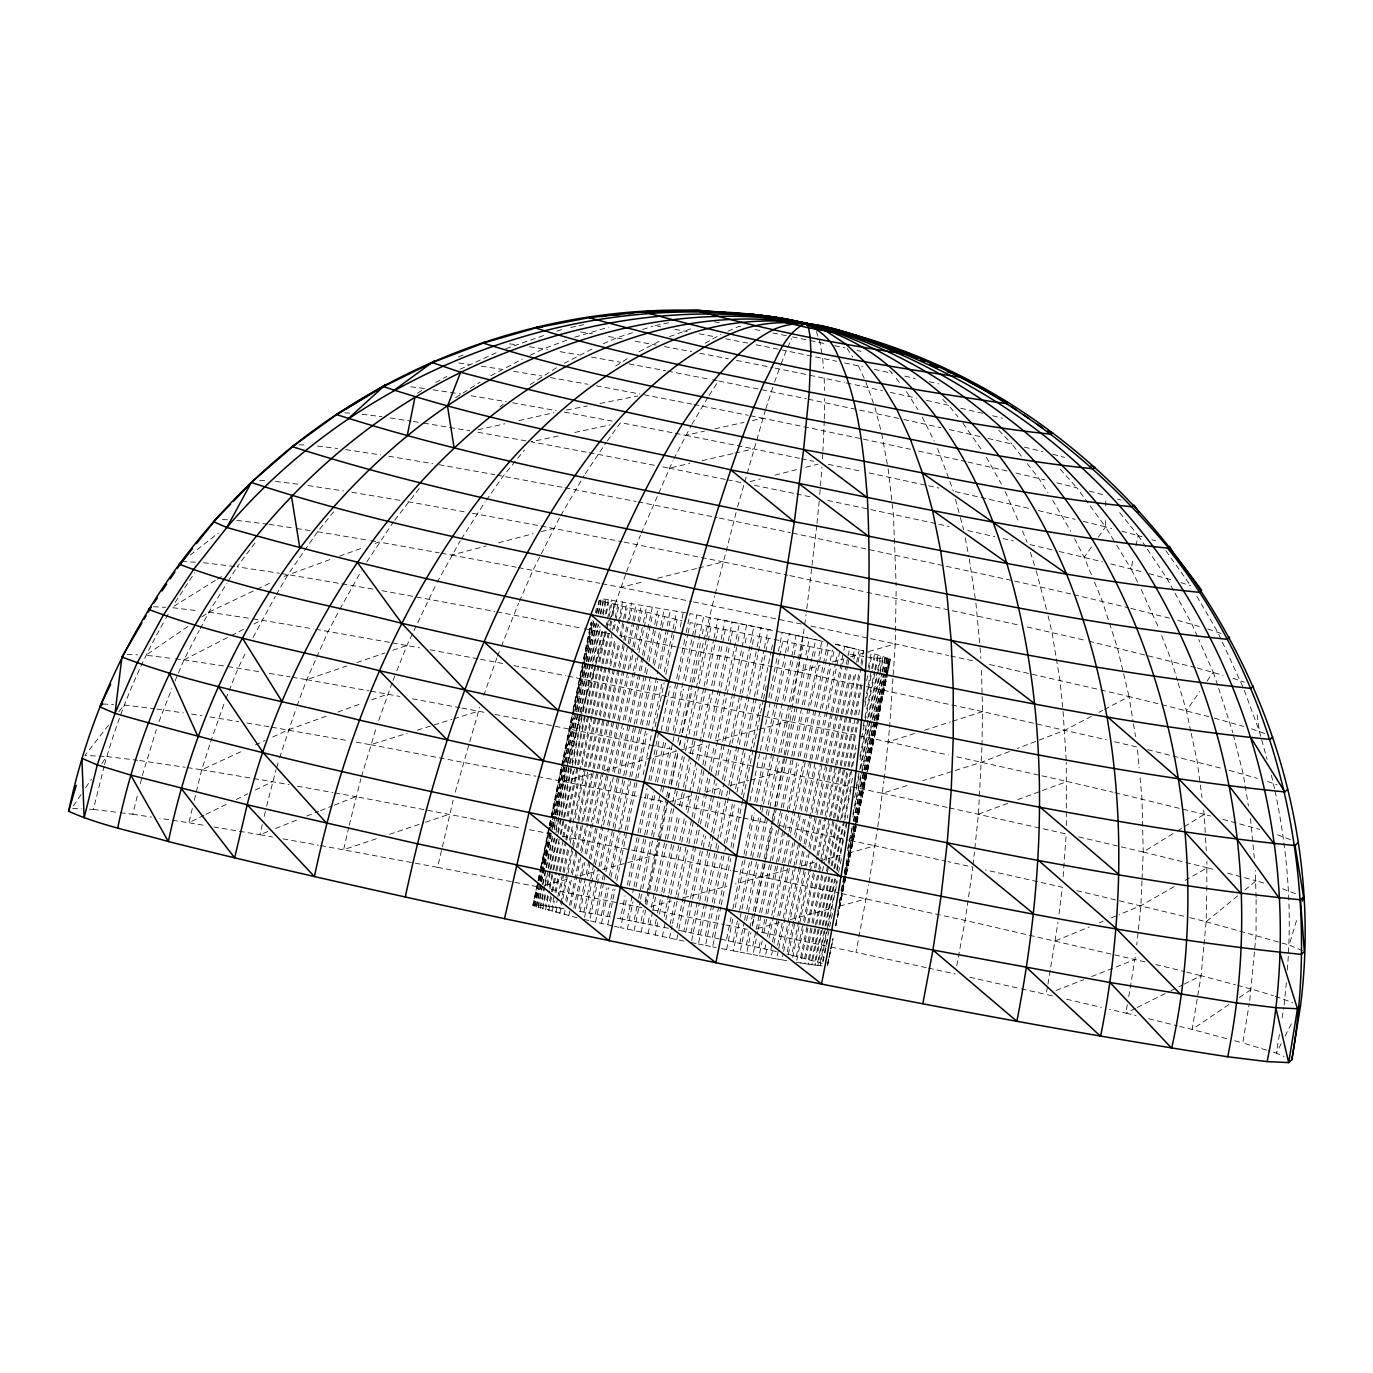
<?xml version="1.0" encoding="UTF-8"?>
<svg xmlns="http://www.w3.org/2000/svg" width="1373" height="1373" viewBox="0 0 1373 1373"><rect width="100%" height="100%" fill="white"/><g stroke="black" fill="none" stroke-linecap="round" stroke-linejoin="round"><path stroke-width="0.75" stroke-dasharray="5 3.75" d="M1256.106 899.538L1256.055 934.979L1249.619 1001.535M1256.106 897.461L1255.3 870.431M1105.608 520.573L1105.54 526.837L1115.545 543.296M1105.746 505.933L1105.814 497.575M1066.34 825.568L1066.272 762.221M981.901 747.461L978.417 814.189L974.641 850.162M981.935 745.35L982.605 711.592L981.352 666.9M1204.018 944.555L1206.146 921.712L1206.747 892.673M1206.781 890.596L1206.884 861.369M824.246 420.722L822.942 450.962M824.298 418.714L824.589 398.496M889.601 727.33L895.265 643.903L896.191 587.764M1141.993 880.882L1140.929 905.648L1136.758 944.967M1142.079 878.823L1143.228 852.015L1141.993 799.017L1139.916 776.174M822.496 459.011L822.822 452.97M1063.131 876.592L1066.203 833.96L949.206 807.822M1286.364 982.587L1284.115 1005.499M1287.29 970.076C1292.371 910.402 1287.393 850.076 1275.122 791.517M819.784 494.503L821.946 467.232M884.126 778.886L889.429 729.406M1226.587 1038.606L1192.124 1029.441L1201.1 975.688L1203.812 946.632M816.781 525.464L806.329 612.495M816.986 523.405L819.458 498.691M973.097 864.973L974.418 852.273M1128.743 996.609L1135.883 953.24M877.776 826.872L883.886 780.945M1047.942 984.132L1057.999 922.278M1059.012 914.04L1062.359 887.25L985.351 869.898M804.715 624.715L806.054 614.538M868.989 882.53L877.484 828.966M792.015 708.777L799.326 661.649M799.618 659.589L804.115 628.817M772.141 823.954L791.706 710.836M1279.396 1034.487L1276.375 1053.125L1284.098 1056.438M1282.107 1017.925L1283.789 1007.576M1266.49 1050.122L1242.788 1042.914L1249.276 1003.612M926.294 967.656L856.014 952.33L868.646 884.572M1127.302 1004.864L1125.86 1013.12L1136.209 1015.677M1052.233 995.871L1046.089 994.43L1047.565 986.192M956.758 965.734L965.15 920.425L972.873 867.084L947.919 861.643M764.401 864.595L755.081 911.689M764.778 862.57L771.763 825.997M752.215 926.071L754.669 913.749M577.038 917.782L532.896 905.408L537.701 882.084M538.062 880.213L540.293 869.487M540.653 867.616L548.908 827.507M549.269 825.619L572.61 712.021M572.97 710.15L591.077 621.969M532.896 905.408L538.044 881.929M538.473 879.818L549.251 827.335M549.681 825.242L551.397 816.832M551.826 814.738L572.953 711.866M573.382 709.755L591.059 623.685M533.376 905.751L538.113 882.65M538.542 880.556L540.705 870.053M541.134 867.959L549.32 828.056M549.749 825.962L583.371 662.198M583.8 660.104L591.557 622.312M534.011 906.111L538.765 883.011M539.194 880.917L549.972 827.25M550.401 826.323L592.621 620.579M533.308 905.013L535.024 904.91L538.473 888.108M540.207 879.715L553.13 816.729M553.559 814.618L573.382 718.045M575.115 709.652L593.205 621.471M535.092 906.558L539.846 883.474M540.276 881.363L551.054 828.88M551.483 826.786L553.628 816.283M554.057 814.189L564.406 763.8M564.835 761.689L574.755 713.411M575.184 711.3L593.72 621.025M595.436 612.633L596.294 608.428M535.024 904.91L536.517 904.979L540.825 883.989M541.254 881.878L550.745 835.694M552.461 827.301L554.623 816.798M555.052 814.704L565.401 764.315M565.83 762.204L574.875 718.113M576.609 709.721L586.082 663.537M586.511 661.426L594.269 623.634M596.431 613.147L599.006 600.55M536.448 907.072L541.202 883.989M541.631 881.878L551.105 835.694M552.838 827.301L554.984 816.798M555.413 814.704L565.762 764.315M566.191 762.204L576.111 713.926M576.54 711.815L586.443 663.537M586.889 661.426L594.646 623.634M596.792 613.147L599.383 600.55L681.952 620.802M536.517 904.979L538.233 905.099L542.112 886.203M542.541 884.109L552.461 835.814M554.177 827.421L556.34 816.918M556.769 814.824L567.1 764.435M567.53 762.324L577.449 714.046M577.879 711.935L587.798 663.657M588.228 661.546L595.985 623.754M598.13 613.268L601.151 598.559L688.371 613.25M538.25 907.673L542.558 886.683M542.987 884.59L546.008 869.881M546.437 867.787L552.478 838.388M554.194 829.996L556.786 817.398M557.215 815.305L567.564 764.915M567.993 762.804L588.245 664.137M588.674 662.026L596.86 622.141M598.594 613.748L601.168 601.151M538.233 905.099L540.378 905.305L546.42 875.923M548.136 867.513L554.177 838.131M555.893 829.721L558.485 817.124M558.914 815.03L589.944 663.863M590.373 661.769L598.13 623.977M600.293 613.474L603.296 598.782M540.43 908.342L544.738 887.353M545.167 885.259L548.187 870.551M548.616 868.457L555.516 834.87M555.945 832.759L558.965 818.068M559.395 815.974L569.744 765.585M570.173 763.474L598.611 624.904M600.773 614.418L603.348 601.82M540.378 905.305L542.695 905.562L545.287 892.965M547.003 884.572L549.595 871.975M550.024 869.864L557.352 834.183M557.781 832.072L571.563 764.898M572.009 762.787L592.261 664.12M592.69 662.009L600.018 626.328M602.593 613.731L605.613 599.023M542.781 909.046L545.785 894.355M547.518 885.963L550.539 871.254M550.968 869.16L557.867 835.573M558.296 833.462L561.3 818.771M561.746 816.678L582.856 713.788M583.285 711.695L600.533 627.718M603.107 615.121L605.699 602.524M542.695 905.562L545.493 905.923L547.655 895.419M549.389 887.027L559.721 836.638M560.15 834.544L573.09 771.557M574.806 763.148L584.726 714.87M585.155 712.759L595.058 664.481M595.487 662.37L602.387 628.783M605.407 614.091L608.428 599.383M545.562 909.836L549.44 890.94M549.869 888.846L553.319 872.044M553.748 869.95L559.343 842.662M561.076 834.252L574.858 767.078M575.287 764.967L602.884 630.602M606.317 613.8L608.479 603.313M545.493 905.923L548.531 906.317L551.105 893.72M551.551 891.626L555.43 872.73M555.859 870.636L561.025 845.442M562.741 837.032L565.333 824.435M567.066 816.043L587.747 715.264M588.176 713.171L611.448 599.795M548.719 910.711L552.169 893.909M552.598 891.815L556.477 872.919M556.906 870.808L563.376 839.315M563.805 837.221L566.397 824.624M568.113 816.231L588.811 715.453M589.24 713.342L606.9 627.272M607.329 625.161L611.654 604.171M548.531 906.317L551.997 906.832L554.572 894.235M555.001 892.124L558.88 873.228M559.326 871.134L565.35 841.735M565.779 839.641L591.214 715.762M591.643 713.668L601.546 665.373M601.992 663.279L608.016 633.88M609.749 625.487L614.915 600.293M552.118 911.603L554.263 901.117M555.996 892.707L559.875 873.812M560.304 871.718L566.328 842.318M566.757 840.225L580.556 773.033M582.272 764.641L592.192 716.346M592.621 714.252L602.541 665.956M602.97 663.863L610.299 628.165M610.728 626.071L612.444 617.678M612.873 615.567L615.035 605.081M551.997 906.832L555.67 907.381L557.404 898.989M557.833 896.878L562.57 873.794M562.999 871.683L567.736 848.6M569.469 840.19L584.126 768.811M584.555 766.718L612.135 632.335M612.564 630.241L614.709 619.738M615.155 617.644L618.588 600.842M555.876 912.582L557.61 904.189M559.326 895.78L563.634 874.79M564.063 872.696L569.675 845.39M570.104 843.297L573.554 826.495M575.27 818.102L595.968 717.324M596.397 715.23L612.341 637.535M614.057 629.143L618.794 606.042M555.67 907.381L559.738 908.016L572.232 847.141M572.661 845.03L577.415 821.946M577.844 819.835L588.176 769.446M588.622 767.353L598.954 716.963M599.383 714.87L614.898 639.286M616.631 630.876L622.656 601.494M559.806 913.594L562.398 900.997M562.827 898.886L588.262 775.024M589.978 766.615L599.898 718.336M600.327 716.225L610.23 667.947M610.676 665.836L615.842 640.642M617.558 632.249L620.15 619.652M620.579 617.558L622.741 607.055M565.796 900.31L569.675 881.415M571.408 873.022L576.145 849.921M576.574 847.827L592.518 770.15M592.947 768.039L613.216 669.372M613.645 667.261L618.382 644.177M620.098 635.768L623.119 621.077M623.548 618.983L626.998 602.181M564.183 914.675L565.041 910.471M566.774 902.078L571.94 876.884M572.369 874.79L577.552 849.595M577.982 847.484L583.147 822.29M583.576 820.196L614.606 669.029M615.035 666.935L619.36 645.928M621.077 637.535L624.526 620.733M624.955 618.639L627.118 608.136M569.503 905.27L578.977 859.086M580.71 850.676L586.305 823.388M586.734 821.294L597.083 770.905M597.512 768.794L631.563 602.936M568.782 915.791L570.499 907.399M570.928 905.305L581.277 854.916M581.706 852.805L587.747 823.422M588.176 821.311L598.525 770.922M598.954 768.829L608.857 720.533M609.286 718.439L619.206 670.144M619.635 668.05L624.801 642.856M625.23 640.762L629.109 621.866M629.555 619.755L631.7 609.269M573.845 908.171L579.887 878.771M580.316 876.678L583.319 861.987M585.052 853.577L591.077 824.195M591.523 822.084L601.855 771.695M602.284 769.601L622.553 670.916M622.982 668.823L627.718 645.722M628.148 643.628L632.455 622.638M632.884 620.527L636.334 603.742M575.373 908.566L584.847 862.381M586.58 853.989L603.382 772.107M603.811 769.996L624.063 671.328M624.509 669.217L627.942 652.432M629.675 644.023L633.983 623.033M634.412 620.939L636.574 610.436M588.914 860.768L578.582 911.157L610.676 916.992M589.343 858.674L596.242 825.087M596.671 822.976L617.369 722.198M617.799 720.104L627.701 671.809M628.13 669.715L632.438 648.725M632.884 646.614L637.621 623.531M638.05 621.42L641.5 604.635M580.024 911.878L585.636 884.59M587.352 876.197L590.373 861.489M590.802 859.395L597.701 825.808M598.13 823.697L628.302 676.735M630.018 668.342L633.897 649.446M634.326 647.335L639.063 624.252M639.509 622.141L641.654 611.654M583.903 912.101L590.356 880.608M590.802 878.497L593.376 865.9M593.805 863.806L611.054 779.83M612.77 771.42L633.022 672.753M633.468 670.642L636.042 658.045M637.776 649.652L642.942 624.458M643.371 622.364L646.82 605.562M584.589 917.353L594.921 866.964M595.35 864.853L603.107 827.078M603.536 824.967L613.885 774.578M614.315 772.484L623.376 728.394M625.093 720.001L638.445 654.904M638.891 652.81L647.078 612.924M589.498 913.096L595.968 881.603M596.397 879.492L598.542 869.006M598.971 866.895L605.871 833.308M607.604 824.916L628.285 724.137M628.714 722.044L642.083 656.946M642.513 654.852L652.415 606.557M612.547 925.9L589.669 920.734L599.16 874.55M600.876 866.14L608.634 828.348M609.063 826.254L619.412 775.865M619.841 773.771L643.542 658.285M643.971 656.191L652.604 614.194M595.264 914.126L603.88 872.147M604.309 870.036L623.273 777.667M623.702 775.556L644.383 674.778M644.812 672.684L646.975 662.181M647.404 660.087L654.303 626.5M654.732 624.389L658.182 607.604M595.59 922.09L603.777 882.187M604.206 880.093L605.493 873.794M605.922 871.701L625.316 777.221M625.762 775.11L646.014 676.443M646.443 674.332L648.588 663.846M649.034 661.735L655.916 628.148M656.345 626.054L658.508 615.55M601.34 915.259L606.952 887.953M609.543 875.356L629.366 778.783M629.795 776.689L640.144 726.3M640.573 724.189L650.476 675.911M653.067 663.313L660.396 627.615M660.825 625.522L664.275 608.72M601.494 923.428L608.823 887.73M610.985 877.244L620.459 831.043M620.888 828.949L631.237 778.56M631.666 776.466L651.059 681.986M654.509 665.184L661.837 629.503M662.267 627.392L664.412 616.906M607.484 916.392L613.096 889.086M615.241 878.6L624.732 832.398M625.161 830.305L646.271 727.433M646.717 725.322L657.924 670.745M658.354 668.634L670.419 609.852M607.741 924.836L615.07 889.138M616.786 880.745L626.706 832.45M627.135 830.356L637.467 779.967M637.913 777.856L646.958 733.766M648.674 725.373L657.736 681.283M660.31 668.685L670.659 618.296M643.165 774.818L662.129 682.432M664.275 671.929L676.769 611.054M655.093 726.798L656.38 720.499M656.809 718.405L664.137 682.707M665.854 674.315L677.061 619.721M617.112 918.194L620.373 918.812L625.127 895.728M627.272 885.225L637.621 834.835M638.05 832.742L647.095 788.651M648.828 780.242L658.731 731.963M680.287 626.98L683.308 612.289M683.977 941.089L620.665 927.685L626.689 898.302M629.28 885.705L639.612 835.316M640.058 833.205L648.674 791.226M650.819 780.722L659.452 738.725M661.168 730.333L670.213 686.243M620.373 918.812L627.118 920.116L633.588 888.623M634.017 886.512L653.411 792.032M655.573 781.546L663.76 741.643M665.922 731.157L676.254 680.768M676.683 678.657L685.745 634.566M686.174 632.472L690.053 613.577L773.565 630.482M627.341 929.161L632.936 901.855M635.956 887.164L646.305 836.775M646.734 834.681L654.921 794.778M657.513 782.181L665.699 742.295M667.844 731.792L687.667 635.218M688.113 633.125L690.259 622.621L833.926 651.386L832.192 659.778M627.118 920.116L633.931 921.42L638.239 900.431M638.668 898.337L651.162 837.444M651.591 835.35L660.207 793.354M660.653 791.26L661.94 784.961M662.37 782.85L669.698 747.169M673.148 730.367L696.849 614.898M634.12 930.619L640.161 901.237M640.59 899.126L642.324 890.734M642.753 888.64L660.842 800.459M662.575 792.049L663.863 785.751M664.292 783.657L672.478 743.771M672.924 741.66L683.685 689.177M685.419 680.785L694.463 636.694M694.892 634.583L697.055 624.097M633.931 921.42L640.779 922.759L643.371 910.162M645.087 901.769L658.01 838.783M658.456 836.672L666.214 798.88M666.643 796.786L668.788 786.283M669.217 784.189L676.117 750.602M677.85 742.192L703.697 616.22M641.14 932.13L646.305 906.935M646.734 904.841L649.326 892.244M649.755 890.133L668.291 799.858M668.72 797.764L670.882 787.261M671.311 785.167L677.764 753.674M679.498 745.264L681.643 734.778M682.089 732.667L691.992 684.389M692.421 682.278L700.608 642.392M702.341 634L704.057 625.59M640.779 922.759L647.85 924.149L649.583 915.757M651.3 907.347L654.32 892.656M654.749 890.562L672.41 804.475M672.856 802.381L675.859 787.69M676.288 785.579L682.33 756.197M684.046 747.787L706.46 638.617M706.889 636.523L710.768 617.627M648.09 933.606L652.398 912.616M652.827 910.522L656.277 893.72M656.706 891.626L667.055 841.237M667.484 839.126L685.161 753.056M685.59 750.945L688.611 736.254M689.04 734.16L698.943 685.865M699.372 683.771L711.008 627.083M647.85 924.149L654.972 925.574L657.135 915.07M657.564 912.976L661.443 894.08M661.872 891.969L672.221 841.58M672.65 839.487L677.816 814.292M679.549 805.9L682.999 789.097M683.428 787.004L689.881 755.51M690.31 753.399L703.68 688.319M704.109 686.225L713.582 640.024M714.029 637.93L717.907 619.034L773.788 630.722M655.161 935.116L657.753 922.519M659.469 914.109L663.348 895.213M663.777 893.119L674.126 842.73M674.555 840.636L679.721 815.442M681.454 807.032L690.499 762.942M692.232 754.549L695.665 737.747M696.111 735.653L718.079 628.577M664.257 916.495L668.565 895.505M668.994 893.394L679.343 843.005M679.772 840.911L684.509 817.81M686.243 809.418L696.145 761.123M696.574 759.029L709.944 693.949M711.66 685.539L720.722 641.448M721.151 639.355L725.03 620.459M662.335 936.609L665.356 921.918M665.785 919.824L670.522 896.723M670.951 894.63L681.3 844.241M681.729 842.13L686.037 821.14M687.77 812.747L696.815 768.657M698.531 760.247L702.856 739.258M703.285 737.164L725.253 630.087M670.144 924.252L675.739 896.947M676.185 894.853L686.517 844.464M686.946 842.37L691.7 819.269M692.129 817.175L702.461 766.786M702.89 764.675L706.769 745.779M708.502 737.387L727.896 642.907M728.325 640.813L732.204 621.918M669.509 938.102L672.101 925.505M672.53 923.411L688.474 845.734M688.903 843.64L693.657 820.539M694.086 818.445L704.418 768.056M704.847 765.945L710.03 740.751M710.459 738.657L732.444 631.58M676.94 927.822L693.76 845.94M694.189 843.829L698.068 824.933M698.497 822.839L704.538 793.44M704.967 791.346L708.846 772.45M709.275 770.356L714.011 747.255M715.728 738.863L725.219 692.661M725.648 690.568L739.446 623.376M676.752 939.613L678.468 931.203M678.897 929.109L700.024 826.237M700.453 824.126L706.477 794.744M706.923 792.633L710.802 773.737M711.231 771.643L737.507 643.577M737.953 641.466L739.669 633.073M719.366 938.875L683.754 931.392L700.985 847.416M701.414 845.322L703.577 834.818M705.293 826.426L711.763 794.933M712.192 792.822L746.672 624.869M685.711 932.696L692.164 901.203M692.593 899.092L705.533 836.106M707.249 827.713L713.72 796.22M714.149 794.126L716.311 783.623M718.028 775.23L734.83 693.348M735.259 691.237L743.462 651.351M745.179 642.959L746.895 634.549M690.979 932.885L708.228 848.909M708.657 846.815L711.231 834.218M711.66 832.107L718.989 796.426M719.418 794.315L720.722 788.016M722.438 779.624L753.897 626.363M691.649 940.454L699.406 902.662M699.835 900.568L713.188 835.488M713.617 833.377L720.945 797.696M721.374 795.585L723.966 782.988M724.395 780.894L731.723 745.196M732.152 743.102L742.072 694.807M742.501 692.713L751.975 646.529M752.404 644.418L754.137 636.025M698.153 934.395L704.624 902.902M705.053 900.791L715.402 850.402M715.831 848.308L726.18 797.919M726.609 795.825L728.325 787.416M728.754 785.322L756.763 648.845M757.21 646.752L761.088 627.856M691.22 942.565L698.394 944.006L706.58 904.12M707.009 902.027L718.645 845.339M720.379 836.929L730.282 788.651M730.711 786.54L738.897 746.655M739.343 744.561L749.246 696.265M749.675 694.172L761.311 637.484M705.327 935.888L711.798 904.395M712.227 902.301L721.717 856.117M724.292 843.52L732.478 803.617M735.499 788.926L754.034 698.651M754.464 696.54L763.954 650.356M764.383 648.262L768.262 629.366M698.394 944.006L705.516 945.431L713.703 905.545M714.132 903.451L724.481 853.062M724.91 850.951L734.401 804.767M736.975 792.17L746.037 748.079M746.466 745.985L768.434 638.908M712.398 937.399L718.868 905.905M719.298 903.794L729.217 855.516M730.934 847.107L739.549 805.127M741.712 794.624L761.105 700.144M761.534 698.05L771.008 651.849M771.437 649.755L773.171 641.363M705.516 945.431L712.638 946.855L720.825 906.952M721.271 904.858L730.745 858.674M732.907 848.171L742.81 799.875M743.239 797.782L753.159 749.486M753.588 747.393L763.062 701.208M763.508 699.097L764.795 692.799M765.224 690.705L766.512 684.406M768.914 697.433L770.219 691.134M770.648 689.023L777.976 653.342M778.405 651.231L782.284 632.335L821.929 641.037L808.56 706.134M749.881 801.283L752.902 786.575M753.331 784.481L782.644 641.706M776.346 951.558L726.368 940.385L731.105 917.284M732.839 908.892L743.6 856.392M744.046 854.298L752.661 812.301M754.807 801.815L763.869 757.724M765.585 749.315L775.076 703.13M775.505 701.037L784.978 654.835M785.407 652.741L789.286 633.845M726.574 949.584L733.028 918.091M735.19 907.587L754.584 813.108M756.746 802.604L776.998 703.937M777.427 701.826L786.043 659.847M787.776 651.437L789.492 643.045M733.165 941.844L737.473 920.854M739.618 910.35L750.396 857.868M750.825 855.774L758.582 817.982M760.316 809.572L771.952 752.885M772.381 750.791L796.083 635.321M721.426 948.571L733.371 950.888L739.841 919.395M740.27 917.301L741.557 911.003M741.986 908.909L761.38 814.429M761.809 812.318L763.113 806.02M763.542 803.926L782.936 709.446M784.652 701.054L793.714 656.963M794.143 654.852L796.289 644.366M739.841 943.302L744.149 922.313M744.578 920.219L746.311 911.809M746.74 909.715L757.072 859.326M757.501 857.233L767.85 806.843M768.279 804.732L802.759 636.78L775.848 631.151M733.371 950.888L740.116 952.193L744.853 929.092M746.586 920.699L759.08 859.807M759.509 857.713L767.696 817.81M768.125 815.716L779.332 761.123M781.065 752.73L803.033 645.653M746.414 944.761L752.867 913.268M753.296 911.157L763.645 860.768M764.075 858.674L771.832 820.882M772.261 818.789L774.423 808.285M774.853 806.191L804.166 663.416M805.882 655.024L809.332 638.222M740.116 952.193L746.637 953.428L750.945 932.421M752.679 924.029L754.824 913.526M755.253 911.432L765.602 861.043M766.031 858.949L773.359 823.251M773.788 821.157L776.38 808.56M776.809 806.449L809.555 646.889M752.764 946.169L755.768 931.478M756.214 929.384L759.218 914.675M759.647 912.582L777.324 826.495M777.753 824.401L780.774 809.71M781.203 807.599L801.883 706.82M802.313 704.727L811.803 658.542M812.232 656.431L815.682 639.646M746.637 953.428L753.005 954.613L757.742 931.529M758.171 929.418L761.191 914.727M761.62 912.633L771.969 862.244M772.398 860.133L778.869 828.64M779.298 826.546L782.747 809.744M783.176 807.65L802.57 713.171M804.286 704.778L812.473 664.875M814.206 656.483L815.922 648.09M758.994 947.576L760.299 941.277M762.015 932.868L765.465 916.083M765.894 913.972L783.125 829.996M783.571 827.902L797.782 758.617M798.211 756.506L808.131 708.228M753.005 954.613L759.149 955.745L762.169 941.054M763.886 932.662L767.335 915.86M767.764 913.766L778.113 863.377M778.542 861.266L784.584 831.884M785.013 829.773L788.891 810.877M789.321 808.783L798.365 764.692M800.099 756.3L822.067 649.223M764.915 948.915L765.774 944.727M767.49 936.317L771.369 917.421M771.798 915.328L782.147 864.939M782.576 862.845L788.617 833.445M789.046 831.351L803.703 759.956M804.132 757.862L827.833 642.392M759.149 955.745L765.242 956.878L767.387 946.375M769.12 937.982L784.206 864.492M784.635 862.398L790.23 835.093M790.659 832.999L794.967 812.009M795.413 809.898L828.159 650.339M770.819 950.27L772.107 943.972M772.536 941.878L792.805 843.194M794.521 834.801L809.607 761.311M810.036 759.218L819.956 710.922M820.385 708.828L829.858 662.627M830.287 660.533L832.45 650.03M765.242 956.878L770.991 957.908L772.295 951.609M774.012 943.217L779.195 918.022M779.624 915.911L789.956 865.522M790.402 863.428L800.734 813.039M801.163 810.945L820.556 716.466M822.29 708.056L830.476 668.17M777.633 945.259L782.816 920.064M783.245 917.953L798.76 842.37M799.189 840.276L803.497 819.286M805.213 810.877L825.482 712.209M825.911 710.098L835.385 663.914M835.814 661.82L837.547 653.411M770.991 957.908L776.603 958.903L778.319 950.511M778.748 948.417L795.568 866.535M795.997 864.424L800.305 843.434M800.734 841.34L806.329 814.035M806.758 811.941L815.819 767.85M817.536 759.458L839.521 652.381M782.627 948.623L799.429 866.741M799.858 864.647L803.737 845.751M804.166 843.64L820.556 763.869M820.985 761.758L830.888 713.479M831.317 711.368L843.4 652.587M843.829 650.493L844.687 646.288L835.591 644.16M776.603 958.903L781.924 959.847L783.211 953.549M783.64 951.438L800.888 867.461M801.317 865.368L805.196 846.472M805.625 844.361L811.666 814.978M812.095 812.867L832.347 714.2M832.776 712.089L842.25 665.905M842.696 663.811L844.412 655.402M787.278 951.935L804.527 867.959M804.956 865.848L807.101 855.362M808.834 846.952L825.636 765.07M826.065 762.976L835.985 714.681M836.414 712.587L845.888 666.403M846.317 664.292L849.767 647.507L844.687 646.288M788.377 954.441L806.037 868.354M806.483 866.26L827.164 765.482M827.593 763.371L837.513 715.093M837.942 712.982L847.416 666.797M847.845 664.704L849.149 658.405M822.238 963.331L791.723 955.213L809.384 869.126M809.813 867.032L811.546 858.623M813.262 850.23L820.162 816.643M820.591 814.532L840.842 715.865M841.271 713.754L849.904 671.775M852.908 657.066L854.641 648.674L849.767 647.507M792.719 957.341L812.541 860.751M814.704 850.265L821.603 816.66M822.032 814.567L842.284 715.882M842.713 713.788L851.329 671.792M853.92 659.194L854.778 655.007L863.686 656.448L861.523 666.952M796.306 956.329L803.205 922.742M803.634 920.631L813.983 870.242M814.412 868.148L816.557 857.644M817.004 855.551L824.761 817.759M825.19 815.665L835.093 767.37M835.522 765.276L845.442 716.981M845.871 714.887L854.487 672.89M856.649 662.387L859.223 649.789L854.641 648.674M796.855 960.19L804.166 924.492M804.612 922.399L815.373 869.916M815.802 867.805L817.965 857.318M818.394 855.207L836.5 767.026M836.929 764.933L855.894 672.547M858.039 662.061L859.344 655.762M800.682 957.41L818.359 871.34M818.789 869.229L820.505 860.837M820.934 858.743L829.12 818.84M829.549 816.746L859.292 671.878M861.025 663.485L863.6 650.888L859.223 649.789M796.409 962.284L800.751 962.988L808.508 925.196M808.937 923.085L830.493 818.119M830.922 816.008L840.842 767.73M841.271 765.619L851.174 717.341M851.603 715.23L861.094 669.046M804.612 958.423L811.512 924.836M811.941 922.725L824.435 861.849M824.864 859.738L833.068 819.853M833.497 817.759L852.89 723.279M854.607 714.87L861.506 681.283M800.751 962.988L804.818 963.623L812.576 925.831M813.005 923.737L822.925 875.442M825.945 860.751L844.91 768.365M845.339 766.271L861.712 686.483M808.388 959.401L826.048 873.314M826.495 871.22L827.782 864.921M828.211 862.81L847.604 768.331M848.033 766.237L859.67 709.549M868.285 667.553L871.306 652.861L867.53 651.883M804.818 963.623L808.508 964.172L816.266 926.38M816.695 924.286L848.583 768.914M849.012 766.821L858.932 718.525M866.689 680.733L868.405 672.341M868.834 670.247L871.426 657.65L890.528 659.057L871.306 652.861M811.769 960.293L818.668 926.706M819.097 924.613L829.017 876.317M831.163 865.814L840.225 821.723M840.654 819.63L850.985 769.24M851.414 767.147L856.598 741.952M864.784 702.049L866.071 695.751M866.5 693.657L871.254 670.556M871.683 668.462L874.687 653.771M808.508 964.172L811.855 964.653L819.612 926.861M820.041 924.767L829.961 876.472M832.107 865.968L840.31 826.083M842.027 817.69L856.254 748.405M864.87 706.409L872.198 670.711M872.627 668.617L874.79 658.113M814.944 961.169L821.826 927.564M822.273 925.471L831.746 879.286M833.909 868.783L852.856 776.397M863.205 726.008L864.492 719.709M864.939 717.616L874.412 671.431M874.841 669.32L877.862 654.629M811.855 964.653L814.996 965.082L822.753 927.29M823.182 925.196L832.673 878.995M834.818 868.508L844.309 822.307M844.738 820.213L851.191 788.72M861.54 738.331L862.828 732.032M863.257 729.938L877.913 658.542M817.724 961.958L824.624 928.354M825.053 926.26L834.956 877.965M836.689 869.572L847.896 814.978M859.961 756.197L861.249 749.898M861.678 747.804L867.29 720.499M867.719 718.405L877.193 672.221M877.622 670.11L880.642 655.419M814.996 965.082L817.793 965.442L835.471 879.355M837.187 870.963L847.107 822.667M860.03 759.681L880.728 658.903M820.059 962.662L838.165 874.481M838.594 872.37L841.615 857.679M856.271 786.3L857.559 780.001M857.988 777.89L859.275 771.592M859.721 769.498L879.544 672.924M879.973 670.813L882.993 656.122M817.793 965.442L820.11 965.7L827.868 927.908M828.297 925.797L837.358 881.706M854.59 797.73L855.894 791.432M856.323 789.338L858.897 776.74M860.631 768.331L883.045 659.16M822.667 961.22L833.445 908.737M852.839 814.258L861.455 772.261M861.901 770.167L871.804 721.872M872.233 719.778L881.723 673.594M882.153 671.483L885.173 656.792M823.131 961.701L828.297 936.506M852.856 816.832L871.392 726.557M873.125 718.165L882.17 674.074M882.599 671.963L885.19 659.366M847.742 848.445L849.029 842.147M849.475 840.053L852.908 823.251M853.354 821.157L873.606 722.473M874.035 720.379L883.508 674.194M883.937 672.084L886.958 657.392M847.673 850.556L853.285 823.251M853.714 821.157L873.966 722.473M874.395 720.379L883.886 674.194M884.315 672.084L886.907 659.486M844.361 872.061L854.263 823.766M854.71 821.672L884.864 674.709M885.293 672.598L888.314 657.907M840.98 890.511L842.284 884.212M842.713 882.118L844 875.82M844.429 873.726L854.778 823.337M855.207 821.226L875.459 722.558M875.888 720.447L885.379 674.263M885.808 672.169L888.4 659.572M839.401 901.907L840.705 895.608M844.584 876.712L841.134 893.514L965.15 920.425L1145.511 961.992M845.013 874.618L866.123 771.729M866.552 769.635L889.395 658.354M837.667 911.483L838.972 905.185M839.401 903.091L855.774 823.302M856.203 821.208L876.455 722.524M876.901 720.43L886.374 674.229M886.804 672.135L889.395 659.538M828.485 959.693L827.198 965.991L833.205 938.308M828.914 957.582L830.219 951.283M830.648 949.189L832.793 938.686M835.814 923.995L890.047 658.731M827.541 965.82L833.136 938.531M835.728 925.934L877.536 722.267M877.965 720.173L887.439 673.989M887.868 671.878L890.459 659.28M835.797 925.711L867.255 772.433M867.685 770.339L877.604 722.044M878.034 719.95L890.528 659.057M645.516 904.086L648.09 891.798M648.519 889.738L658.405 842.765M1137.548 582.015L1131.129 568.903L1133.309 558.468M1135.952 545.939L1138.148 535.504L1117.948 510.481M658.834 840.739L667.003 802.295L644.109 797.713M540.293 880.882L566.191 769.155M667.913 798.159L669.286 791.964M671.105 783.708L677.936 752.713M320.596 845.596L437.644 867.341L453.159 800.167M679.772 744.612L680.682 740.596M682.501 732.564L692.164 690.327M348.776 827.267L343.628 849.715L379.583 837.65M349.24 825.224L360.91 778.663M694.034 682.244L703.491 641.895M262.294 824.521L259.892 834.715L213.913 826.975M264.217 816.369L266.139 808.199M266.619 806.157L276.007 769.738M703.989 639.887L714.749 595.728M192.306 808.508L188.839 822.753L159.766 818.342M194.28 800.356L201.711 769.807L209.932 743.994M120.326 812.713L132.786 814.24L137.798 793.886M140.303 783.691L141.814 777.599M142.311 775.556L156.35 729.595M89.451 809.229L93.364 809.401L104.039 766.666M104.537 764.624C118.679 714.372 138.69 665.682 164.777 620.407M715.247 593.737L736.992 509.023M455.252 792.135L479.709 707.249M566.723 767.112L579.784 718.285M737.524 507.032L765.242 410.596M361.477 776.672L376.03 728.548M580.35 716.311L605.304 632.781L609.475 633.622M1302.445 950.734L1289.144 945.036L1297.571 917.044M276.608 767.747L279.011 759.801M279.611 757.81L296.276 707.833M210.567 742.004L225.086 700.848M765.842 408.691L773.891 384.011M158.976 721.666L171.814 688.68M378.742 720.447L392.215 682.467M606.643 628.834L625.831 573.742M483.759 695.442L496.786 658.113M774.544 382.14L780.499 365.304M626.551 571.786L640.487 535.075M297.031 705.808L306.745 679.686L328.198 631.374L338.839 611.139M497.541 656.157L500.579 648.296M501.351 646.34L518.582 603.313M781.22 363.502L786.18 350.819L836.586 361.271M392.987 680.527L396.076 672.736M396.848 670.796L406.889 645.464L436.082 584.349M225.858 698.926L238.164 668.136L246.556 650.853M641.26 533.187L672.856 460.865M175.04 680.991L183.931 659.881L199.257 630.516M519.44 601.374L532.964 570.293L559.738 517.346M787.759 347.335L791.689 338.65M253.095 637.415L275.269 596.431M673.783 459.028L690.876 426.162M1281.198 1043.669L1276.375 1053.125L1268.463 1050.723M1285.059 1036.117L1292.782 1020.997M200.218 628.68L208.833 612.152L226.957 583.13M339.817 609.303L361.271 570.945M437.043 582.512L460.264 540.773M165.773 618.588L168.742 613.079M560.768 515.51L584.177 475.521M691.923 424.343L708.039 397.123M276.316 594.612L287.987 574.549L303.364 552.272M461.362 538.988L485.064 501.969M366.814 561.917L393.485 521.877M228.09 581.328L236.002 568.628M585.293 473.754L606.094 442.621M709.189 395.321L718.457 380.973L806.191 398.754M175.16 602.387L194.571 572.85M81.076 794.555L71.808 808.405L81.608 808.851M85.71 787.639L91.51 778.989M101.928 763.405L106.579 756.489L137.557 760.282M304.549 550.556L317.575 531.711L333.656 511.803M1190.751 731.174L1186.392 710.699L1199.796 691.477M1207.124 681.008L1213.217 672.272L1198.766 639.561M1091.329 574.566L1084.207 557.335L1092.513 545.476M1098.434 537.015L1105.54 526.837L1111.649 528.468M486.265 500.253L503.17 476.174L524.452 449.984M394.686 520.195L421.46 485.613M607.295 440.956L620.579 422.644L673.113 432.838M254.983 543.021L237.134 566.809L279.508 573.262M108.45 725.201L84.954 755.476L106.579 756.489M118.885 711.746L124.119 705.018L154.754 708.777M500.047 407.043L503.17 404.349M1189.842 917.696L1206.146 921.712L1238.395 895.299M1244.848 890.03L1256.141 880.78L1264.258 883.251M190.178 555.07L218.307 533.067M455.579 397.741L480.155 382.14M615.67 366.059L629.95 357.014M530.15 384.594L556.82 367.569M187.844 626.5L145.881 655.23L173.358 658.594M201.848 616.923L208.833 612.152L255.155 590.133M1228.904 1004.538L1192.124 1029.441L1179.699 1026.386M1239.407 997.433L1251.678 989.126L1273.32 995.7M417.512 393.21L424.617 388.508L407.73 386.431M705.173 343.199L720.791 334.411M215.338 580.401L171.728 607.587L198.536 610.882M217.157 579.269L222.598 575.871M1078.697 836.895L1143.228 852.015L1175.511 832.072M1177.313 830.974L1182.685 827.644M1184.487 826.546L1204.224 814.361L1210.42 816.008M490.779 375.687L522.392 359.039M639.114 351.694L661.7 340.041M564.183 363.33L593.943 348.056M1174.087 886.718L1140.929 905.648L1119.115 914.641M1185.139 880.402L1207.262 867.787L1215.397 869.95M435.756 382.466L446.894 376.408M459.904 369.354L496.116 352.81M1091.363 716.328L1064.985 730.161L1017.342 748.474M1098.898 712.364L1102.656 710.39M1104.544 709.412L1129.035 696.557L1159.756 704.126M175.469 658.851L183.931 659.881L229.325 636.626M231.213 635.648L244.463 628.868M253.919 624.029L261.488 620.15L313.61 628.92M1135.265 1008.434L1125.86 1013.12L1109.487 1009.292M1137.136 1007.507L1169.127 991.598M1170.997 990.654L1182.29 985.042M1184.178 984.115L1201.1 975.688L1235.494 984.819M204.028 815.287L188.839 822.753L205.555 825.568M205.933 814.361L228.707 803.154M236.31 799.429L247.706 793.817M255.292 790.093L272.386 781.683L289.068 784.669M530.029 355.332L543.399 348.845L566.912 340.109M257.094 589.223L272.541 581.877M284.125 576.385L331.511 559M187.226 767.593L201.711 769.807L243.931 750.31M255.429 744.99L265.023 740.562M272.712 737.026L288.055 729.938L327.872 715.625M603.331 343.816L616.477 337.878L632.524 332.747M728.033 331.202L738.914 326.362L742.947 327.134M669.526 336.677L692.987 327.993M505.745 348.708L547.003 334.36M1055.683 940.814L1089.373 926.912M1099.292 922.828L1103.257 921.18M1111.186 917.919L1117.141 915.465M267.718 831.609L259.892 834.715L272.455 836.964M275.544 828.503L297.083 819.956M306.866 816.06L318.605 811.409M320.561 810.619L332.3 805.968M334.257 805.179L355.796 796.632L521.019 828.091M458.393 356.911L464.28 354.577M1055.991 990.551L1083.726 979.67M1091.655 976.546L1135.231 959.452M1009.395 751.529L981.609 762.221L922.931 780.602M574.755 337.209L608.393 327.22M978.417 814.189L1007.954 803.291M1017.805 799.652L1067.044 781.477L1112.851 792.204M337.827 712.055L361.7 703.457M371.654 699.887L387.581 694.154L399.955 696.489M339.44 556.168L361.202 548.411M375.052 543.451L379.017 542.043L439.12 552.821M292.209 677.232L306.745 679.686L346.803 665.991M356.826 662.575L384.869 652.999M392.867 650.253L406.889 645.464L419.52 647.833M389.572 834.303L423.519 822.908M425.51 822.238L449.486 814.189M556.889 331.15L562.81 329.245M642.547 329.537L652.57 326.328M567.718 676.1L888.348 741.883L914.418 733.508M924.458 730.282L950.528 721.906M952.536 721.271L982.605 711.592L1106.278 739.824M688.714 752.764L882.479 793.268L908.772 785.03M356.139 742.141L370.59 744.732L407.197 733.336M417.358 730.161L451.923 719.401M453.965 718.766L478.353 711.18L486.711 712.793M682.33 648.21L797.833 671.895L820.162 665.476M832.33 661.975L842.49 659.074M850.608 656.74L866.844 652.072M868.869 651.489L895.265 643.903L948.486 655.505M545.115 885.328L567.667 879.132M579.972 875.751L600.464 870.122M602.524 869.555L655.831 854.898L730.814 870.362M786.729 870.019L735.293 883.955M801.128 866.071L817.57 861.558M819.63 860.991L840.19 855.362M848.411 853.096L875.133 845.768L945.843 861.197M757.536 928.491L780.104 922.347M790.367 919.55L831.386 908.377M839.59 906.129L866.26 898.869M650.836 906.523L671.431 901.031M683.788 897.719L727.055 886.151M538.01 776.62L562.964 781.46L591.832 773.754M604.189 770.459L676.34 751.185M669.046 801.746L693.571 795.242M705.842 791.981L722.198 787.621M730.367 785.459L748.766 780.568M750.808 780.018L781.46 771.883M680.476 750.087L705.293 743.531M715.625 740.785L757.004 729.835M759.063 729.286L790.093 721.082M441.196 553.182L451.563 555.052L486.248 545.991M498.485 542.798L533.153 533.737M541.322 531.608L553.559 528.416L622.089 541.734M750.139 481.545L760.436 478.902M774.87 475.195L797.541 469.377M805.797 467.266L818.154 464.091M601.975 583.697L620.802 587.352L643.319 581.757M657.65 578.187L696.557 568.508M698.6 567.993L723.176 561.883L787.724 575.184M662.884 466.94L669.183 468.176L689.778 463.473M702.135 460.641L733.028 453.588M735.087 453.124L753.623 448.885L799.395 458.325M478.044 429.8L504.749 423.794M519.114 420.567L554.023 412.707M675.207 433.25L685.711 435.292L704.469 431.139M714.887 428.822L744.063 422.369M752.387 420.516L762.822 418.216L861.249 438.708M570.859 327.478L576.9 326.156M578.908 325.727L584.949 324.406M558.159 436.013L531.111 441.797L587.232 452.318M574.806 432.444L610.178 424.875M668.685 322.809L654.561 325.676L660.705 326.774M566.483 410.081L587.438 405.945M600.001 403.456L637.724 396.025M344.606 412.861L350.321 413.119M299.057 444.715L307.329 445.109M259.754 480.413L265.641 480.687M222.357 519.543L228.605 519.835M181.905 561.54L195.567 562.158M153.467 606.746L165.652 607.312M127.123 654.355L137.54 654.835M102.821 704.023L113.478 704.521M820.11 965.7L822.273 965.905M509.452 343.868L515.373 344.589M458.925 363.073L469.188 364.326M362.077 414.268L381.969 416.706M317.506 446.036L337.655 448.508M275.578 481.46L297.804 484.188M236.86 520.384L266.98 524.074M203.513 562.69L235.04 566.551M156.797 709.034L183.381 712.896M139.617 760.539L185.149 767.284M93.364 809.401L118.267 812.456M867.736 657.083L871.426 657.65M580.59 331.94L592.501 333.845M529.377 346.717L547.57 349.549M481.271 366.162L501.402 369.217M433.096 389.795L460.676 393.982M390.327 417.976L411.214 421.151M413.29 421.46L421.648 422.73M345.773 449.623L380.527 454.909M308.033 485.561L343.49 490.95M268.988 524.314L294.337 528.176M296.448 528.502L311.242 530.75M281.619 573.571L373.49 589.171M208.833 612.152L250.95 618.536M253.061 618.863L261.488 620.15M183.931 659.881L225.653 666.231M227.729 666.557L261.024 671.981M191.568 714.132L201.797 715.693M209.966 716.929L238.713 721.632M132.786 814.24L151.459 817.072M559.738 908.016L564.08 908.72M608.496 336.539L622.741 338.994M560.115 351.66L578.925 354.835M513.605 371.276L542.078 376.065M471.042 395.733L506.294 401.671M423.742 423.09L469.806 430.847M388.799 456.231L432.735 463.628M351.831 492.255L403.799 500.991M317.575 531.711L368.771 540.327M370.83 540.67L379.017 542.043M850.007 654.2L854.778 655.007M315.687 629.263L390.327 642.495M269.348 673.388L290.132 676.889M246.934 723.022L269.554 726.832M271.614 727.175L347.884 740.665M201.711 769.807L251.602 778.199M253.679 778.542L272.386 781.683M781.924 959.847L787.089 960.74M478.01 432.289L527.026 441.076M306.745 679.686L368.925 690.825M371.002 691.185L387.581 694.154M675.035 329.348L687.238 331.562M635.253 341.242L656.105 345.018M591.488 357.083L620.785 362.335M550.436 377.558L588.004 384.286M512.524 402.787L556.048 410.578M439.017 464.692L494.898 474.698M496.957 475.075L562.844 487.364M407.953 501.694L464.125 511.769M472.449 513.262L539.005 525.687M381.917 590.682L494.812 611.448M392.403 642.873L406.889 645.464M297.409 786.18L332.85 792.53M334.943 792.908L355.796 796.632M282.924 838.852L318.502 845.219M714.509 321.78L720.619 322.93M699.286 333.828L715.35 336.831M664.463 346.58L691.597 351.66M628.971 363.862L665.751 370.761M596.328 385.83L639.869 394M564.354 412.106L612.255 421.082M589.326 452.712L654.458 465.31M564.904 487.758L636.042 501.488M541.082 526.082L553.559 528.416M451.563 555.052L516.265 567.169M518.342 567.564L599.881 583.302M496.889 611.843L582.358 628.336M430.041 649.807L478.422 658.886M480.533 659.28L503.531 663.64M412.346 698.806L459.783 707.696M461.86 708.073L478.353 711.18M370.59 744.732L535.933 776.208M755.013 329.486L763.062 331.047M725.562 338.822L748.028 343.181M699.767 353.256L728.394 358.816M667.793 371.139L710.356 379.411M712.381 379.806L718.457 380.973M644.023 394.772L691.855 404.057M693.931 404.469L748.199 415.281M638.136 501.9L717.187 517.638M624.166 542.129L723.176 561.883M584.452 628.731L605.304 632.781M513.897 665.648L565.659 675.705M495.052 714.423L676.323 750.224M529.429 829.721L550.47 833.806M437.644 867.341L536.912 886.615M712.638 946.855L716.174 947.542M772.896 333.004L786.609 335.75M756.077 344.777L786.18 350.819M736.546 360.413L773.016 367.707M775.041 368.118L807.822 374.846M750.276 415.71L762.822 418.216M685.711 435.292L753.623 448.885M669.183 468.176L725.27 479.4M727.347 479.812L741.883 482.73M719.263 518.067L790.385 532.638M620.802 587.352L691.494 601.511M693.571 601.94L802.621 624.286M619.875 635.699L680.236 647.799M562.964 781.46L642.032 797.301M562.861 836.294L655.831 854.898M551.397 889.515L617.713 902.782M619.789 903.211L644.641 908.188M654.972 925.574L669.286 928.44M792.478 336.917L808.234 340.161M810.19 340.573L826.289 343.919M809.864 375.275L844.326 382.483M808.251 399.183L901.786 419.04M801.472 458.754L813.966 461.328M754.446 485.304L794.298 493.508M796.391 493.937L811.065 496.975M792.478 533.067L1012.639 580.59M789.801 575.613L1018.972 625.093M677.301 804.424L741.231 817.587M743.291 818.016L768.022 823.114M732.907 870.791L839.16 893.119M653.016 909.904L724.172 924.561M726.266 925.007L747.204 929.315M678.331 930.276L683.754 931.392M834.612 345.687L845.013 347.901M844.532 362.953L862.433 366.78M846.334 382.913L882.427 390.636M863.308 439.154L910.436 449.297M828.4 464.331L860.974 471.231M869.126 472.964L926.535 485.356M827.679 500.441L868.766 509.143M870.808 509.572L936.764 523.817M810.894 626.037L868.508 638.239M870.568 638.668L895.265 643.903M797.833 671.895L982.605 711.592M778.337 825.259L848.36 840.104M850.419 840.533L875.133 845.768M761.843 932.387L828.811 946.563M830.905 947.01L856.014 952.33M721.117 939.252L726.368 940.385M856.992 350.493L860.957 351.351M874.412 369.388L892.399 373.319L887.885 368.839M890.408 392.386L916.443 398.101M903.846 419.503L941.037 427.707M918.571 451.065L965.957 461.585M928.594 485.802L938.875 488.05M938.823 524.263L949.155 526.511M950.528 655.951L975.087 661.305M888.348 741.883L948.451 754.996M956.741 756.798L1039.962 775.367M882.479 793.268L947.13 807.375M928.354 968.102L955.23 973.972M614.143 926.26L620.665 927.685M904.824 376.116L915.19 378.45M926.569 400.384L948.812 405.395L941.363 398.016M949.309 429.577L979.996 436.563M968.034 462.049L1007.628 471.093M955.368 491.654L1030.145 508.662M967.759 530.596L994.704 536.671M1002.994 538.542L1013.36 540.876M1014.681 581.054L1071.85 594.2M1027.244 626.963L1086.781 640.676M989.521 664.515L1098.554 689.418M1042.038 775.848L1067.044 781.477M969.681 977.233L1019.247 988.388M1021.306 988.852L1046.089 994.43M802.759 636.78L823.045 641.483M835.213 644.297L863.6 650.888M584.143 919.447L589.669 920.734M929.332 381.677L939.081 383.959M960.722 408.193L982.57 413.29M987.976 438.433L1011.901 444.028L1022.164 457.123M1015.951 473.05L1044.836 479.881M1038.348 510.584L1075.128 519.337M1029.956 544.635L1057.09 550.985M1059.167 551.465L1102.57 561.866M1073.892 594.681L1128.795 607.861M1088.823 641.157L1195.402 667.535M1100.58 689.898L1129.035 696.557L1133.137 721.82M1114.55 741.763L1137.256 747.084L1139.161 767.867M1114.927 792.684L1204.224 814.361L1205.425 835.728M1076.827 890.631L1187.799 917.198M1066.546 999.218L1101.318 1007.37M786.849 954.029L791.723 955.213M992.559 415.762L1002.565 418.233M1024.327 447.1L1042.965 451.683M1056.85 482.833L1076.844 487.775L1088.068 503.05M1083.228 521.345L1105.54 526.837L1089.321 504.749M1110.723 563.874L1141.066 571.546M1130.82 608.359L1169.504 618.21M1161.798 704.641L1212.29 717.581M1147.605 749.624L1221.249 768.245M1143.228 852.015L1207.262 867.787M1155.809 964.515L1184.624 971.621M1186.684 972.135L1201.1 975.688M1148.635 1018.732L1177.622 1025.871M1052.834 454.274L1064.521 457.381M1089.27 491.071L1105.831 495.481M1121.844 531.179L1142.061 536.689M1149.029 573.657L1172.868 580.23M1177.674 620.373L1199.899 626.586M1197.393 668.067L1223.051 675.259M1214.298 718.113L1243.818 726.471M1229.23 770.373L1257.411 778.388M1222.845 819.321L1259.727 829.412M1227.616 873.194L1256.141 880.78M1206.146 921.712L1289.144 945.036M1237.519 985.368L1251.678 989.126M1234.687 1040.768L1242.788 1042.914M1117.416 499L1121.278 500.167M1151.878 539.675L1155.809 540.876M1180.78 582.615L1190.648 585.619M1207.811 628.988L1221.078 633.451M1232.885 678.245L1244.35 682.175M1251.575 728.84L1265.099 733.663M1267.536 781.477L1277.13 784.824M1277.474 834.801L1290.671 839.727M1282.519 888.794L1297.983 894.647M1275.294 996.3L1292.817 1002.582M998.703 430.195L1011.901 444.028M1060.248 469.206L1076.844 487.775M950.099 407.026L957.839 416.791M962.988 423.296L981.987 450.327M1027.296 463.679L1038.846 478.405L1048.028 492.856M896.243 378.33L901.392 385.024M906.523 391.717L917.953 409.669M1165.917 550.779L1189.413 583.885M1138.148 535.504L1146.215 547.518M1147.365 549.234L1166.947 578.428L1173.949 591.231M847.09 348.33L852.77 357.117M986.415 457.26L1001.432 484.171M1052.628 500.081L1070.683 531.248M1116.661 545.132L1131.129 568.903M922.261 417.066L934.189 441.128M1196.896 596.328L1217.697 631.992L1243.595 688.405M1174.962 593.067L1191.97 624.183L1197.925 637.638M1074.544 538.714L1084.207 557.335M1005.173 491.517L1019.384 523.285M1141.22 589.498L1158.555 627.667M858.451 365.904L865.11 380.372M865.934 382.175L874.344 405.619M937.57 448.542L949.172 479.434M1094.504 582.221L1102.416 601.357L1117.433 647.867L1129.035 696.557M1022.473 530.87L1027.09 542.249M1161.627 635.562L1171.667 661.22L1177.553 681.008M1244.316 690.362L1259.333 731.191L1267.039 759.269M949.859 481.391L953.291 491.191M1213.217 672.272L1217.988 686.294M1218.675 688.302L1232.834 732.701M816.386 331.545L820.041 342.598L822.015 354.406M875.013 407.627L881.191 431.568M1030.419 552.306L1035.551 568.662M1036.186 570.705L1047.65 613.937M1178.137 682.999L1186.392 710.699M1271.432 775.299L1274.745 789.475M955.454 499.291L959.796 515.493M960.345 517.518L963.606 529.669M1233.349 734.761L1243.217 774.08L1248.383 805.848M1048.148 615.996L1052.044 632.541L1059.939 680.373L1062.891 709.412M881.655 433.559L887.782 466.734M1191.18 733.216L1197.29 761.878L1200.053 782.867M965.219 538.01L968.857 556.769M969.252 558.845L975.637 600.979M1250.46 818.548L1254.321 858.039M1133.48 723.931L1135.54 736.563M888.125 468.828L893.411 514.36L896.157 585.705M1257.17 714.784L1259.333 731.191M975.911 603.09L979.91 645.602M1200.328 784.961L1201.993 797.559M1203.658 810.156L1204.224 814.361M1063.097 711.489L1066.186 760.093M980.082 647.73L980.906 658.388M822.667 358.336L823.457 368.273M1205.545 837.873L1206.283 850.694M824.229 378.227L824.452 390.395"/><path stroke-width="1.5" d="M811.649 325.023L857.439 335.75C1143.709 416.5 1338.194 710.922 1300.506 1005.894L1297.468 1008.743L1275.843 1007.713L1236.592 1002.908L1110.036 982.519L932.936 950.013L726.592 909.304L417.272 843.777L247.191 804.767L130.744 775.093L97.277 764.915L81.917 758.325L84.131 817.879L97.277 764.915L114.989 713.376L136.94 663.416L163.078 615.567L193.112 570.138L226.854 527.472L251.345 482.489L292.535 446.723L336.642 414.595L383.427 386.602L432.375 362.609L483.296 343.096L535.676 327.975L589.171 317.661L643.336 311.825L698.342 310.401L762.667 315.67C928.131 336.454 1074.664 444.68 1156.306 588.228C1236.524 728.857 1259.968 898.663 1227.719 1056.764C985.076 1019.452 744.664 969.149 504.492 918.674C392.146 894.338 279.869 869.555 168.381 841.563C135.052 831.918 100.418 825.585 68.65 811.254C94.514 686.431 159.114 570.447 251.345 482.489L253.851 480.138C372.152 367.913 535.281 305.269 698.342 310.401L714.835 312.306M338.908 412.587L336.642 414.595C485.819 462.375 641.551 487.758 794.332 521.774C928.955 546.849 1062.959 578.874 1199.367 592.329L1201.65 590.321C1126.821 488.153 1028.72 401.07 909.715 354.56C838.405 344.383 767.232 330.086 697.827 310.899L754.309 314.503L805.934 323.17L826.632 331.442L846.163 344.314L864.424 361.631L881.346 383.479L896.758 409.308L910.402 439.309L922.416 472.981L932.473 510.275L940.642 550.659L946.889 594.114L951.129 640.11L953.222 688.371L953.222 738.502L951.214 790.144L947.198 842.885L941.02 896.329L932.936 950.013L1016.861 1021.289C1049.247 856.563 1051.598 680.819 992.868 521.586C970.059 463.113 937.09 407.249 888.829 366.196C839.366 323.101 772.227 313.576 708.983 311.431L704.727 311.534M752.49 314.434C822.273 320.51 889.395 348.416 942.135 394.635C997.553 443.033 1037.971 506.311 1066.392 573.725C1125.276 719.692 1131.318 883.045 1100.597 1036.289L1026.626 967.57M230.63 504.217L213.433 521.723L226.854 527.472C366.076 363.588 594.303 280.075 805.934 323.17L808.594 327.89L810.19 337.226L810.859 351.059L809.263 392.043L803.617 449.555L794.332 521.774L765.671 701.5L726.592 909.304L821.517 983.978C852.993 824.109 875.579 660.894 867.341 497.627C863.514 449.76 858.571 400.676 838.268 356.551C824.315 319.634 786.094 318.485 752.198 314.674L808.594 327.89L858.434 336.557L910.23 354.062L907.536 352.895L901.701 351.128L916.889 358.01M1227.719 1056.764L1267.125 1061.604C1307.68 866.878 1253.583 654.286 1119.819 506.208C1029.012 405.258 903.348 336.368 768.88 316.717M1110.036 982.519L1171.65 1048.251C1234.705 765.877 1114.19 398.033 805.934 323.17C654.698 294.045 494.623 335.733 371.328 426.505C240.687 522.856 150.412 669.561 117.7 828.091M1267.125 1061.604L1288.698 1062.599L1291.839 1059.75C1322.165 881.483 1281.335 690.602 1167.634 548.153C1020.499 532.535 875.923 497.85 730.779 469.875C614.881 443.239 496.442 423.965 383.427 386.602L347.626 419.297M1297.948 842.833L1295.031 845.528L1303.612 897.067L1300.506 899.796L1304.35 951.558L1301.312 954.372C1111.306 935.597 924.647 891.043 737.129 856.1C529.103 811.803 319.583 772.107 114.989 713.376L121.957 656.998L141.968 622.827M1291.839 1059.75L1300.506 1005.894M922.845 1003.663L932.936 950.013M130.744 775.093L168.381 841.563C200.887 685.264 283.164 537.907 407.163 436.03L414.921 397.415M726.592 909.304L715.848 962.816L620.356 887.421L529 812.627C564.99 678.073 608.874 543.433 682.432 424.223C706.786 387.855 733.714 350.132 773.548 329.554C812.438 312.203 853.611 337.724 890.957 348.107M504.492 918.674L529 812.627M405.258 897.032C440.115 735.121 497.541 573.897 599.778 441.728C635.596 397.758 677.73 356.757 730.505 334.034C789.732 306.968 853.44 334.188 910.23 354.062M858.726 336.316C798.726 315.206 732.135 315.344 673.216 339.989C609.784 365.819 555.996 410.39 510.413 460.779C408.433 578.084 346.305 725.545 314.4 876.575L247.191 804.767C312.993 544.463 558.193 244.497 857.439 335.75L858.434 336.557C703.56 285.876 530.338 334.188 407.163 436.03M809.744 324.406L805.934 323.17C782.85 333.673 775.762 362.249 764.126 382.741C746.552 422.953 732.29 464.486 718.817 506.225C674.074 648.88 639.543 794.521 609.114 940.831L516.162 865.35M247.191 804.767L234.646 857.885L181.322 788.531M68.65 811.254L76.219 785.356M1302.393 901.066L1303.612 897.067M1138.955 512.18L1134.064 505.161L1132.244 506.791C1021.581 495.859 912.839 469.892 803.617 449.555C688.886 425.681 573.914 402.289 460.59 372.272L447.512 406.065L454.068 447.581M114.989 713.376L99.783 706.838L110.612 684.303M144.062 619.24L146.173 615.636M148.284 612.032L151.442 606.643L148.524 609.32C222.958 637.776 302.403 650.905 379.429 670.693C504.818 699.303 630.636 726.042 756.66 751.752C935.597 785.081 1113.709 827.61 1295.031 845.528M153.793 603.176L157.294 597.976M161.98 591.025L166.665 584.091M170.183 578.891L174.869 571.94M177.22 568.473L192.426 548.531M196.373 543.657L216.11 519.251M233.53 501.196L253.851 480.138M1253.36 686.054L1250.837 688.388C1063.32 668.479 879.063 624.286 694.069 588.639C546.351 554.675 395.39 530.115 251.345 482.489M590.218 316.682L589.171 317.661C725.871 355.453 866.054 383.616 1006.478 403.628L1007.525 402.649L955.934 374.417L947.267 371.791M383.427 386.602L385.418 384.749L336.642 414.595M99.783 706.838L102.821 704.023M1167.634 548.153L1169.624 546.317L1172.628 551.929M181.905 561.54L179.091 564.131C250.864 591.574 327.495 604.206 401.74 623.308C522.718 650.922 644.091 676.7 765.671 701.5C938.222 733.628 1109.985 774.664 1284.836 791.929L1287.634 789.338M1272.771 736.941L1270.076 739.412C1102.965 722.902 938.823 683.703 773.909 652.999C590.974 614.023 406.751 579.131 226.854 527.472M294.938 444.526L292.535 446.723C454.12 498.485 622.81 525.962 788.308 562.827C934.155 589.995 1079.35 624.664 1227.153 639.252L1229.556 637.072M484.875 341.671L483.296 343.096C588.777 376.889 698.874 394.823 806.895 418.885C902.095 436.614 996.867 459.251 1093.32 468.777L1094.899 467.352L1091.02 465.687M393.33 390.859L434.177 360.979M789.269 322.071L793.182 321.282L809.778 324.646M601.803 316.579L605.974 316.116M614.332 315.206L620.579 314.537M628.937 313.628L633.107 313.181M641.448 312.272L653.874 311.86M674.915 310.984L702.118 310.573M802.33 323.118L805.934 323.17M758.359 316.236L762.564 316.425M121.957 656.998C198.484 686.243 280.178 699.749 359.348 720.087C488.256 749.521 617.61 776.981 747.152 803.411C931.066 837.667 1114.155 881.397 1300.506 899.796M649.807 311.362L643.336 311.825C746.809 340.435 852.89 361.734 959.178 376.889L959.984 376.151L955.934 374.417M542.472 327.014L536.963 326.757L535.676 327.975C624.852 356.534 717.942 371.705 809.263 392.043C889.738 407.026 969.853 426.145 1051.392 434.211L1052.679 432.993L1047.771 430.899M724.995 313.301L731.277 313.696M741.746 314.348L754.292 315.155M758.48 315.412L762.667 315.67M892.913 348.793L899.95 350.664M460.59 372.272L432.375 362.609M844.275 332.249L861.866 338.753M837.376 330.636L843.039 332.901M920.682 359.743L924.492 361.459M930.173 364.051L937.776 367.483M829.446 328.851L833.171 330.567M1002.221 400.384L1005.74 402.77M1011.009 406.339L1016.277 409.926M1023.297 414.697L1028.566 418.267M1037.353 424.24L1042.622 427.81M922.416 472.981L1066.392 573.725M932.473 510.275L1007.181 563.119M803.617 449.555L867.341 497.627M799.429 484.017L869.092 536.757M951.129 640.11L1034.624 703.628M781.512 606.643L865.385 671.311M841.168 876.935L656.38 731.088M644.091 782.181L737.129 856.1M730.779 469.875L794.332 521.774M947.198 842.885L1033.543 913.68M1039.584 806.689L1118.806 874.378M590.922 614.761L668.908 681.557M1107.17 716.62L1178.755 778.92L1237.639 840.019L1279.67 898.834M1037.971 859.893L1116.077 928.457L1180.694 994.412M543.073 760.796L464.863 689.933L401.74 623.308L357.152 562.106M484.12 641.86L558.107 710.27M379.429 670.693L447.152 739.875M1184.985 832.021L1241.638 894.166M326.74 823.388L263.221 752.764L218.307 686.277M1229.59 786.643L1274.745 844.584M1251.335 738.537L1284.836 791.929M242.249 637.81L282.323 702.049M169.428 673.285L197.987 736.683M1280.031 953.377L1297.468 1008.743L1288.698 1062.599L1275.843 1007.713M291.471 496.271L299.812 547.981"/></g></svg>
